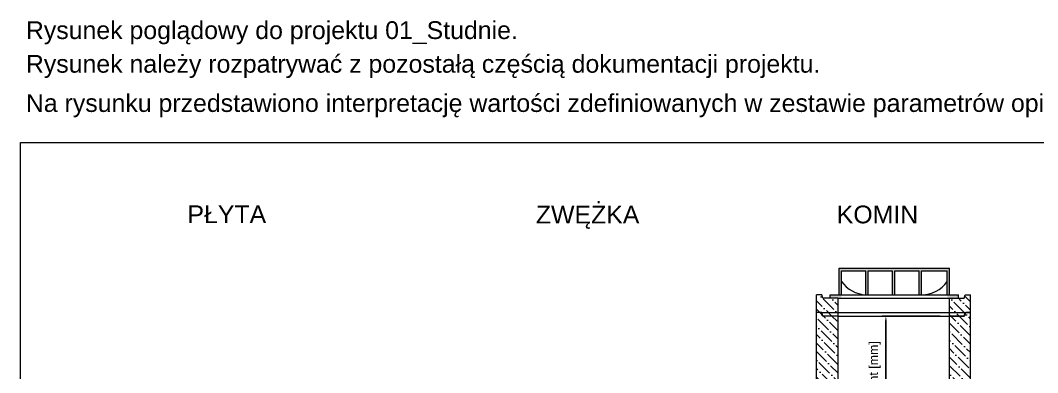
# Model space of a CAD drawing. Extents: x -36162 to -27468, y 13969 to 19902.
# Drawn here: x -36162 to -30446, y 17919 to 19902 of the extents above; entities that cross this region are included whole.
import ezdxf
from ezdxf.enums import TextEntityAlignment as Align

# ---------------------------------------------------------------- set-up
doc = ezdxf.new("R2010")
doc.units = 0
doc.header["$LTSCALE"] = 50
doc.header["$MEASUREMENT"] = 0
doc.layers.get('0').update_dxf_attribs({"lineweight": 0})
doc.layers.get('DEFPOINTS').update_dxf_attribs({"lineweight": 0})
doc.layers.add('0_5', color=250, linetype='Continuous', lineweight=0)
doc.layers.add('BA_szr', color=7, linetype='Continuous', lineweight=5)
doc.styles.add('_TCW_TXTSTY_6', font='arial.ttf', dxfattribs={"height": 100.000008})
doc.styles.get("Standard").update_dxf_attribs({"font": 'arial.ttf', "height": 50.000004})
doc.dimstyles.get("Standard").update_dxf_attribs({"dimtxt": 0.18, "dimasz": 0.18, "dimexe": 0.18, "dimexo": 0.0625, "dimgap": 0.09, "dimtad": 0, "dimtih": 1, "dimtoh": 1, "dimdec": 4, "dimzin": 0, "dimdsep": 46, "dimtxsty": 'Standard', "dimcen": 0.09, "dimadec": 0, "dimazin": 0, "dimtfac": 1, "dimtdec": 4, "dimtofl": 0, "dimtmove": 0, "dimatfit": 3, "dimfxl": 1, "dimtolj": 1, "dimtzin": 0, "dimarcsym": 0})

# ---------------------------------------------------------------- blocks, each defined once
blk = doc.blocks.new('*D23')
at = {"layer": '0_5', "color": 0, "linetype": 'ByBlock', "lineweight": -2, "transparency": 16777216}
for p, q in [((-30993.5, 18237.9), (-31318.5, 18237.9)), ((-31298.5, 17294), (-31298.5, 18207.9)), ((-30993.5, 17264), (-31318.5, 17264))]:
    blk.add_line(p, q, dxfattribs=at)
at = {"layer": '0_5', "color": 0, "transparency": 16777216}
for points in [[(-31303.5, 18207.9), (-31293.5, 18207.9), (-31298.5, 18237.9)], [(-31303.5, 17294), (-31293.5, 17294), (-31298.5, 17264)]]:
    blk.add_solid(points, dxfattribs=at)
at = {"layer": 'DEFPOINTS', "color": 0, "transparency": 16777216}
for p in [(-31298.5, 18237.9), (-30943.5, 18237.9), (-30943.5, 17264)]:
    blk.add_point(p, dxfattribs=at)
at = {"layer": '0_5', "color": 0, "transparency": 16777216, "insert": (-31360.8, 17750.9), "char_height": 50, "attachment_point": 5, "rotation": 90}
blk.add_mtext('\\A1;ReductionHeight [mm]', dxfattribs=at)

msp = doc.modelspace()

# ---------------------------------------------------------------- hatches: boundary and pattern name
at = {"layer": '0_5', "linetype": 'Continuous', "lineweight": 0}
h = msp.add_hatch(dxfattribs=at)
h.set_pattern_fill('ANSI36', angle=90, style=0)
h.paths.add_polyline_path([(-31547.9, 18493.2), (-31411, 18493.2), (-31411, 18357.9), (-31397.9, 18357.9), (-31397.9, 18493.2), (-31261, 18493.2), (-31261, 18357.9), (-31247.9, 18357.9), (-31247.9, 18493.2), (-31111, 18493.2), (-31111, 18357.9), (-31097.9, 18357.9), (-31097.9, 18493.2), (-30954.1, 18493.2), (-30954.1, 18357.9), (-30941, 18357.9), (-30941, 18507.9), (-31561, 18507.9), (-31561, 18357.9), (-31547.9, 18357.9)])
h = msp.add_hatch(dxfattribs=at)
h.set_pattern_fill('ANSI36', angle=90, style=0)
h.paths.add_polyline_path([(-31547.9, 18357.9), (-31611, 18357.9), (-31611, 18337.9), (-31551, 18337.9)])
h.paths.add_polyline_path([(-30891, 18357.9), (-30954.1, 18357.9), (-30951, 18337.9), (-30891, 18337.9)])
h = msp.add_hatch(dxfattribs=at)
h.set_pattern_fill('ANSI36', angle=90, style=0)
h.paths.add_polyline_path([(-31547.9, 18357.9), (-31611, 18357.9), (-31611, 18337.9), (-31551, 18337.9)])
h.paths.add_polyline_path([(-30891, 18357.9), (-30954.1, 18357.9), (-30951, 18337.9), (-30891, 18337.9)])
at = {"layer": 'BA_szr', "linetype": 'Continuous', "lineweight": 0}
h = msp.add_hatch(dxfattribs=at)
h.set_pattern_fill('ANSI36', color=256, scale=270, angle=90, style=0)
h.paths.add_polyline_path([(-31658.5, 18257.9), (-31653.5, 18237.9), (-31568.5, 18237.9), (-31568.5, 18337.9), (-31611, 18337.9), (-31653.5, 18337.9), (-31658.5, 18357.9), (-31688.5, 18357.9), (-31688.5, 18257.9)])
h = msp.add_hatch(dxfattribs=at)
h.set_pattern_fill('ANSI36', color=256, scale=270, angle=90, style=0)
h.paths.add_polyline_path([(-30823.5, 18257.9), (-30823.5, 18357.9), (-30853.5, 18357.9), (-30858.5, 18337.9), (-30943.5, 18337.9), (-30943.5, 18237.9), (-30943.5, 18237.9), (-30858.5, 18237.9), (-30853.5, 18257.9), (-30823.5, 18257.9)])
h = msp.add_hatch(dxfattribs=at)
h.set_pattern_fill('ANSI36', color=256, scale=270, angle=90, style=0)
h.paths.add_polyline_path([(-31688.5, 17284), (-31688.5, 18257.9), (-31658.5, 18257.9), (-31653.5, 18237.9), (-31568.5, 18237.9), (-31568.5, 17264), (-31568.5, 17264), (-31653.5, 17264), (-31658.5, 17284), (-32063.5, 17284)])
h = msp.add_hatch(dxfattribs=at)
h.set_pattern_fill('ANSI36', color=256, scale=270, angle=90, style=0)
h.paths.add_polyline_path([(-30823.5, 17284), (-30823.5, 18257.9), (-30853.5, 18257.9), (-30858.5, 18237.9), (-30943.5, 18237.9), (-30943.5, 17264), (-30943.5, 17264), (-30858.5, 17264), (-30853.5, 17284), (-30823.5, 17284)])

# ---------------------------------------------------------------- linework, layer by layer
at = {"color": 7}
for p, q in [((-31653.5, 18337.9), (-31658.5, 18357.9)), ((-31653.5, 18337.9), (-31658.5, 18357.9)), ((-30858.5, 18337.9), (-30853.5, 18357.9)), ((-30858.5, 18337.9), (-30853.5, 18357.9)), ((-31568.5, 18337.9), (-31653.5, 18337.9)), ((-31568.5, 18337.9), (-31653.5, 18337.9)), ((-30943.5, 18337.9), (-30858.5, 18337.9)), ((-30943.5, 18337.9), (-30858.5, 18337.9)), ((-31653.5, 18237.9), (-31658.5, 18257.9)), ((-31568.5, 18237.9), (-31653.5, 18237.9)), ((-30943.5, 18237.9), (-30858.5, 18237.9)), ((-30858.5, 18237.9), (-30853.5, 18257.9))]:
    msp.add_line(p, q, dxfattribs=at)
at = {"color": 7, "linetype": 'Continuous', "lineweight": 0, "flags": 128}
msp.add_lwpolyline([(-36162.3, 19215.1), (-27468.5, 19215.1), (-27468.5, 13968.7), (-36162.3, 13968.7)], close=True, dxfattribs=at)
at = {"layer": '0_5', "color": 7}
for p, q in [((-31561, 18357.9), (-31561, 18507.9)), ((-31561, 18507.9), (-30941, 18507.9)), ((-31547.9, 18493.2), (-31411, 18493.2)), ((-31547.9, 18357.9), (-31547.9, 18493.2)), ((-31411, 18357.9), (-31411, 18493.2)), ((-31397.9, 18357.9), (-31397.9, 18493.2)), ((-31397.9, 18493.2), (-31261, 18493.2)), ((-31261, 18357.9), (-31261, 18493.2)), ((-31247.9, 18357.9), (-31247.9, 18493.2)), ((-31247.9, 18493.2), (-31111, 18493.2)), ((-31111, 18357.9), (-31111, 18493.2)), ((-31097.9, 18357.9), (-31097.9, 18493.2)), ((-31097.9, 18493.2), (-30954.1, 18493.2)), ((-30954.1, 18357.9), (-30954.1, 18493.2)), ((-30941, 18357.9), (-30941, 18507.9)), ((-31658.5, 18357.9), (-31688.5, 18357.9)), ((-31688.5, 18257.9), (-31688.5, 18357.9)), ((-31658.5, 18357.9), (-31688.5, 18357.9)), ((-31611, 18357.9), (-30891, 18357.9)), ((-31611, 18337.9), (-31611, 18357.9)), ((-31611, 18357.9), (-31561, 18357.9)), ((-31611, 18357.9), (-30891, 18357.9)), ((-31611, 18337.9), (-31611, 18357.9)), ((-31611, 18357.9), (-31561, 18357.9)), ((-30891, 18337.9), (-30891, 18357.9)), ((-30891, 18337.9), (-30891, 18357.9)), ((-30853.5, 18357.9), (-30823.5, 18357.9)), ((-30853.5, 18357.9), (-30823.5, 18357.9)), ((-30823.5, 18257.9), (-30823.5, 18357.9)), ((-31568.5, 18337.9), (-31568.5, 18237.9)), ((-31568.5, 18337.9), (-30943.5, 18337.9)), ((-31568.5, 18337.9), (-30943.5, 18337.9)), ((-30943.5, 18337.9), (-30943.5, 18237.9)), ((-31658.5, 18257.9), (-31688.5, 18257.9)), ((-31688.5, 17284), (-31688.5, 18257.9)), ((-31664.4, 18257.9), (-30847.6, 18257.9)), ((-31653.5, 18237.9), (-31658.5, 18257.9)), ((-31568.5, 18237.9), (-31653.5, 18237.9)), ((-31568.5, 18237.9), (-31568.5, 17264)), ((-31568.5, 18237.9), (-30943.5, 18237.9)), ((-31568.5, 18237.9), (-30943.5, 18237.9)), ((-30943.5, 18237.9), (-30943.5, 17264)), ((-30943.5, 18237.9), (-30858.5, 18237.9)), ((-30858.5, 18237.9), (-30853.5, 18257.9)), ((-30853.5, 18257.9), (-30823.5, 18257.9)), ((-30853.5, 18257.9), (-30823.5, 18257.9)), ((-30823.5, 17284), (-30823.5, 18257.9))]:
    msp.add_line(p, q, dxfattribs=at)
at = {"layer": '0_5', "color": 7, "ltscale": 0.0625}
for p, q in [((-31688.5, 18232.9), (-31688.5, 18257.9)), ((-30823.5, 18232.9), (-30823.5, 18257.9))]:
    msp.add_line(p, q, dxfattribs=at)
at = {"layer": '0_5', "color": 7, "ltscale": 0.060179}
for p, q in [((-31664.4, 18257.9), (-31688.5, 18257.9)), ((-30823.5, 18257.9), (-30847.6, 18257.9))]:
    msp.add_line(p, q, dxfattribs=at)
at = {"layer": '0_5', "color": 7, "ltscale": 0.036417}
for p, q in [((-31656.8, 18240.9), (-31660.6, 18254.9)), ((-30855.2, 18240.9), (-30851.4, 18254.9))]:
    msp.add_line(p, q, dxfattribs=at)
at = {"layer": '0_5', "color": 7, "ltscale": 0.211077}
for p, q in [((-31568.5, 18237.9), (-31652.9, 18237.9)), ((-30859.1, 18237.9), (-30943.5, 18237.9))]:
    msp.add_line(p, q, dxfattribs=at)
at = {"layer": '0_5', "color": 7}
for centre, radius, start, end in [((-31405.8, 18530), 172.1, 214.3209, 268.2532), ((-31405.8, 18530), 172.1, 214.3209, 268.2532), ((-31096.1, 18529.7), 171.8, 269.3757, 325.7025), ((-31096.1, 18529.7), 171.8, 269.3757, 325.7025), ((-31664.4, 18253.9), 4, 15.0001, 89.9999), ((-31652.9, 18241.9), 4, 195.0001, 269.9999), ((-30859.1, 18241.9), 4, 270.0001, 344.9999), ((-30847.6, 18253.9), 4, 90.0001, 164.9999)]:
    msp.add_arc(centre, radius, start, end, dxfattribs=at)

# ---------------------------------------------------------------- texts
at = {"layer": '0_5', "color": 7, "linetype": 'Continuous', "style": '_TCW_TXTSTY_6'}
for s, p in [('Rysunek poglądowy do projektu 01_Studnie. ', (-36131.1, 19896.9)), ('Rysunek należy rozpatrywać z pozostałą częścią dokumentacji projektu.', (-36131.1, 19707.5)), ('Na rysunku przedstawiono interpretację wartości zdefiniowanych w zestawie parametrów opisujących studnię. ', (-36131.1, 19486.6)), ('ZWĘŻKA', (-33265.6, 18858.8)), ('PŁYTA', (-35223.3, 18860.7)), ('KOMIN', (-31574.6, 18859.8))]:
    msp.add_text(s, height=100, dxfattribs=at).set_placement(p, align=Align.TOP_LEFT)

# ---------------------------------------------------------------- dimensions: what is measured, and where the dimension line sits
at = {"layer": '0_5', "color": 7}
dim = msp.add_aligned_dim(p1=(-30943.5, 17264), p2=(-30943.5, 18237.9), distance=354.9, text='ReductionHeight [mm]', dimstyle='Standard', override={"dimtxt": 50.000004, "dimasz": 30, "dimexe": 20, "dimexo": 50, "dimgap": 30, "dimtad": 1, "dimtih": 0, "dimtoh": 0, "dimdec": 0, "dimrnd": 1e-07, "dimzin": 12, "dimtix": 1, "dimtofl": 1}, dxfattribs=at)
dim.commit()
dim.dimension.update_dxf_attribs({"geometry": '*D23', "text_midpoint": (-31360.8, 17750.9)})

doc.saveas('drawing.dxf')
